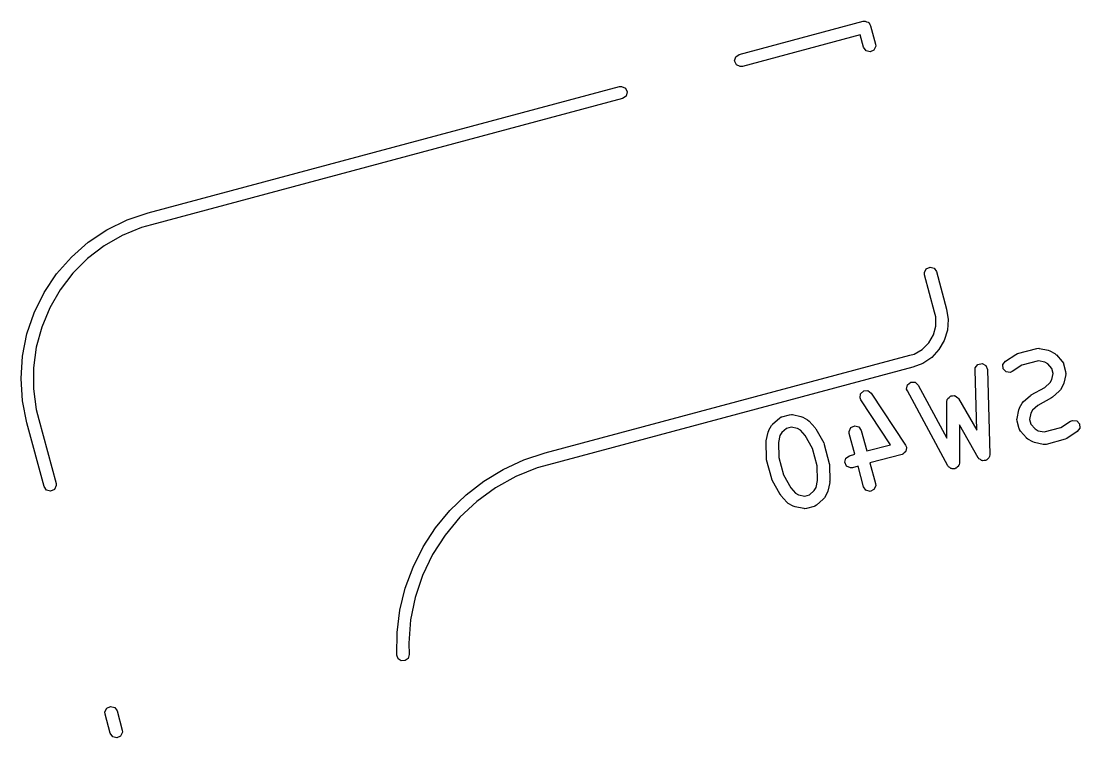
# Model space of a CAD drawing. Extents: x 60 to 335, y -155 to -27.
# Drawn here: x 249.62 to 262.43, y -114.3 to -105.62 of the extents above; entities that cross this region are included whole.
import ezdxf

# ---------------------------------------------------------------- set-up
doc = ezdxf.new("R2010")
doc.units = 0
doc.layers.add('BLACK', color=7, linetype='CONTINUOUS')

msp = doc.modelspace()

# ---------------------------------------------------------------- linework, layer by layer
at = {"layer": 'BLACK', "linetype": 'CONTINUOUS'}
for p, q in [((258.311, -106.027), (259.808, -105.626)), ((259.808, -105.626), (259.818, -105.625)), ((259.818, -105.625), (259.821, -105.624)), ((259.821, -105.624), (259.824, -105.624)), ((259.824, -105.624), (259.834, -105.624)), ((259.834, -105.624), (259.851, -105.632)), ((259.851, -105.632), (259.87, -105.637)), ((259.87, -105.637), (259.874, -105.642)), ((259.874, -105.642), (259.88, -105.645)), ((259.88, -105.645), (259.888, -105.663)), ((259.888, -105.663), (259.9, -105.679)), ((259.9, -105.679), (259.959, -105.901)), ((259.774, -105.79), (258.349, -106.172)), ((259.814, -105.94), (259.774, -105.79)), ((259.844, -105.982), (259.814, -105.94)), ((259.893, -105.995), (259.844, -105.982)), ((259.94, -105.973), (259.893, -105.995)), ((259.961, -105.927), (259.94, -105.973)), ((259.959, -105.901), (259.961, -105.927)), ((258.255, -106.106), (258.268, -106.056)), ((258.277, -106.152), (258.255, -106.106)), ((258.268, -106.056), (258.311, -106.027)), ((258.323, -106.174), (258.277, -106.152)), ((258.349, -106.172), (258.323, -106.174)), ((251.163, -107.942), (256.862, -106.415)), ((256.862, -106.415), (256.888, -106.413)), ((256.888, -106.413), (256.934, -106.435)), ((256.942, -106.531), (256.9, -106.56)), ((256.934, -106.435), (256.956, -106.481)), ((256.956, -106.481), (256.942, -106.531)), ((256.9, -106.56), (251.201, -108.087)), ((250.906, -108.029), (251.163, -107.942)), ((251.163, -107.942), (251.163, -107.942)), ((251.163, -107.942), (251.163, -107.942)), ((250.662, -108.149), (250.906, -108.029)), ((250.437, -108.3), (250.662, -108.149)), ((251.08, -108.12), (250.846, -108.216)), ((251.201, -108.087), (251.08, -108.12)), ((251.201, -108.087), (251.201, -108.087)), ((251.201, -108.087), (251.201, -108.087)), ((251.201, -108.087), (251.201, -108.087)), ((251.201, -108.087), (251.201, -108.087)), ((250.232, -108.479), (250.437, -108.3)), ((250.846, -108.216), (250.628, -108.342)), ((250.628, -108.342), (250.428, -108.496)), ((250.053, -108.683), (250.232, -108.479)), ((250.428, -108.496), (250.249, -108.675)), ((249.903, -108.909), (250.053, -108.683)), ((250.249, -108.675), (250.096, -108.875)), ((260.55, -108.667), (260.571, -108.62)), ((260.552, -108.693), (260.55, -108.667)), ((260.673, -109.147), (260.552, -108.693)), ((260.571, -108.62), (260.618, -108.599)), ((260.618, -108.599), (260.667, -108.612)), ((260.667, -108.612), (260.697, -108.654)), ((260.697, -108.654), (260.818, -109.108)), ((249.783, -109.152), (249.903, -108.909)), ((250.096, -108.875), (249.97, -109.093)), ((249.97, -109.093), (249.873, -109.326)), ((249.695, -109.409), (249.783, -109.152)), ((260.688, -109.201), (260.673, -109.147)), ((260.673, -109.147), (260.673, -109.147)), ((260.673, -109.147), (260.673, -109.147)), ((260.688, -109.313), (260.688, -109.201)), ((260.818, -109.108), (260.818, -109.108)), ((260.818, -109.108), (260.818, -109.108)), ((260.818, -109.108), (260.818, -109.108)), ((260.818, -109.108), (260.818, -109.108)), ((260.818, -109.108), (260.838, -109.235)), ((249.873, -109.326), (249.808, -109.57)), ((260.659, -109.421), (260.688, -109.313)), ((260.838, -109.235), (260.828, -109.364)), ((249.642, -109.676), (249.695, -109.409)), ((260.603, -109.518), (260.659, -109.421)), ((260.828, -109.364), (260.79, -109.487)), ((249.808, -109.57), (249.775, -109.82)), ((260.427, -109.653), (260.524, -109.597)), ((260.524, -109.597), (260.603, -109.518)), ((260.726, -109.598), (260.638, -109.693)), ((260.79, -109.487), (260.726, -109.598)), ((261.678, -109.646), (261.908, -109.585)), ((261.908, -109.585), (261.934, -109.582)), ((261.934, -109.582), (261.938, -109.584)), ((261.938, -109.584), (261.943, -109.584)), ((261.943, -109.584), (262.047, -109.605)), ((262.047, -109.605), (262.068, -109.613)), ((249.625, -109.947), (249.642, -109.676)), ((255.964, -110.849), (260.373, -109.667)), ((260.373, -109.667), (260.427, -109.653)), ((260.373, -109.667), (260.373, -109.667)), ((260.638, -109.693), (260.532, -109.765)), ((261.531, -109.739), (261.656, -109.656)), ((261.656, -109.656), (261.677, -109.647)), ((261.677, -109.647), (261.678, -109.646)), ((261.93, -109.734), (261.729, -109.788)), ((262.005, -109.749), (261.93, -109.734)), ((262.068, -109.613), (262.069, -109.613)), ((262.069, -109.613), (262.128, -109.647)), ((262.128, -109.647), (262.145, -109.662)), ((262.145, -109.662), (262.146, -109.662)), ((262.146, -109.662), (262.217, -109.742)), ((249.775, -109.82), (249.775, -110.073)), ((260.412, -109.812), (256.002, -110.994)), ((260.532, -109.765), (260.412, -109.812)), ((260.412, -109.812), (260.412, -109.812)), ((260.412, -109.812), (260.412, -109.812)), ((260.412, -109.812), (260.412, -109.812)), ((261.163, -109.844), (261.166, -109.818)), ((261.183, -110.575), (261.163, -109.844)), ((261.166, -109.818), (261.198, -109.778)), ((261.198, -109.778), (261.249, -109.768)), ((261.249, -109.768), (261.294, -109.792)), ((261.294, -109.792), (261.313, -109.84)), ((261.313, -109.84), (261.341, -110.867)), ((261.5, -109.78), (261.531, -109.739)), ((261.503, -109.832), (261.5, -109.78)), ((261.538, -109.869), (261.503, -109.832)), ((261.613, -109.864), (261.589, -109.875)), ((261.729, -109.788), (261.613, -109.864)), ((262.042, -109.771), (262.005, -109.749)), ((262.093, -109.828), (262.042, -109.771)), ((262.108, -109.886), (262.093, -109.828)), ((262.217, -109.742), (262.231, -109.764)), ((262.231, -109.764), (262.231, -109.769)), ((262.231, -109.769), (262.233, -109.772)), ((262.233, -109.772), (262.258, -109.864)), ((262.258, -109.864), (262.26, -109.89)), ((249.642, -110.217), (249.625, -109.947)), ((260.346, -110.025), (260.386, -109.993)), ((260.386, -109.993), (260.437, -109.994)), ((260.437, -109.994), (260.476, -110.028)), ((261.589, -109.875), (261.538, -109.869)), ((262.072, -109.998), (262.093, -109.961)), ((262.093, -109.961), (262.108, -109.886)), ((262.259, -109.899), (262.238, -110.003)), ((262.26, -109.89), (262.258, -109.894)), ((262.258, -109.894), (262.259, -109.899)), ((249.775, -110.073), (249.808, -110.323)), ((259.778, -110.132), (259.816, -110.097)), ((259.816, -110.097), (259.867, -110.094)), ((259.867, -110.094), (259.908, -110.124)), ((260.335, -110.075), (260.346, -110.025)), ((260.344, -110.099), (260.335, -110.075)), ((260.832, -111.004), (260.344, -110.099)), ((260.476, -110.028), (260.823, -110.671)), ((261.843, -110.147), (262.007, -110.055)), ((262.007, -110.055), (262.072, -109.998)), ((262.18, -110.103), (262.101, -110.173)), ((262.181, -110.101), (262.18, -110.103)), ((262.195, -110.084), (262.181, -110.101)), ((262.229, -110.026), (262.195, -110.084)), ((262.238, -110.003), (262.229, -110.024)), ((262.229, -110.024), (262.229, -110.026)), ((249.695, -110.484), (249.642, -110.217)), ((259.772, -110.183), (259.778, -110.132)), ((259.783, -110.207), (259.772, -110.183)), ((260.14, -110.749), (259.783, -110.207)), ((259.908, -110.124), (260.323, -110.753)), ((260.823, -110.229), (260.827, -110.203)), ((260.823, -110.671), (260.823, -110.229)), ((260.827, -110.203), (260.831, -110.198)), ((260.831, -110.198), (260.833, -110.191)), ((260.833, -110.191), (260.848, -110.179)), ((260.848, -110.179), (260.86, -110.164)), ((260.86, -110.164), (260.867, -110.163)), ((260.867, -110.163), (260.872, -110.158)), ((260.872, -110.158), (260.891, -110.158)), ((260.891, -110.158), (260.91, -110.155)), ((260.91, -110.155), (260.916, -110.158)), ((260.916, -110.158), (260.923, -110.158)), ((260.923, -110.158), (260.938, -110.171)), ((260.938, -110.171), (260.955, -110.181)), ((260.955, -110.181), (260.957, -110.187)), ((260.957, -110.187), (260.963, -110.191)), ((260.963, -110.191), (261.183, -110.575)), ((261.701, -110.304), (261.734, -110.245)), ((261.734, -110.245), (261.749, -110.228)), ((261.749, -110.228), (261.75, -110.227)), ((261.75, -110.227), (261.829, -110.156)), ((261.829, -110.156), (261.84, -110.149)), ((261.84, -110.149), (261.843, -110.147)), ((262.087, -110.183), (261.923, -110.274)), ((262.089, -110.18), (262.087, -110.183)), ((262.101, -110.173), (262.089, -110.18)), ((249.808, -110.323), (249.84, -110.445)), ((261.671, -110.431), (261.692, -110.326)), ((261.692, -110.326), (261.701, -110.305)), ((261.701, -110.305), (261.701, -110.304)), ((261.837, -110.368), (261.821, -110.443)), ((261.858, -110.331), (261.837, -110.368)), ((261.923, -110.274), (261.858, -110.331)), ((249.902, -111.256), (249.695, -110.484)), ((249.84, -110.445), (249.84, -110.445)), ((249.84, -110.445), (249.84, -110.445)), ((249.84, -110.445), (249.84, -110.445)), ((249.84, -110.445), (250.047, -111.217)), ((258.701, -110.516), (258.716, -110.499)), ((258.716, -110.497), (258.796, -110.427)), ((258.716, -110.499), (258.716, -110.497)), ((258.796, -110.427), (258.818, -110.413)), ((258.818, -110.413), (258.823, -110.413)), ((258.823, -110.413), (258.826, -110.41)), ((258.826, -110.41), (258.918, -110.386)), ((258.918, -110.386), (258.944, -110.383)), ((258.944, -110.383), (258.948, -110.385)), ((258.948, -110.385), (258.953, -110.385)), ((258.953, -110.385), (259.057, -110.406)), ((259.057, -110.406), (259.078, -110.414)), ((259.078, -110.414), (259.08, -110.415)), ((259.08, -110.415), (259.138, -110.448)), ((259.138, -110.448), (259.155, -110.463)), ((259.155, -110.463), (259.157, -110.463)), ((259.157, -110.463), (259.227, -110.543)), ((261.67, -110.439), (261.672, -110.435)), ((261.672, -110.465), (261.67, -110.439)), ((261.672, -110.435), (261.671, -110.431)), ((261.697, -110.557), (261.672, -110.465)), ((261.821, -110.443), (261.837, -110.501)), ((261.837, -110.501), (261.888, -110.558)), ((262.201, -110.541), (262.317, -110.465)), ((262.317, -110.465), (262.341, -110.455)), ((262.341, -110.455), (262.392, -110.461)), ((262.392, -110.461), (262.427, -110.498)), ((262.427, -110.498), (262.43, -110.549)), ((258.638, -110.701), (258.659, -110.597)), ((258.659, -110.597), (258.667, -110.576)), ((258.667, -110.574), (258.701, -110.516)), ((258.667, -110.576), (258.667, -110.574)), ((258.825, -110.602), (258.803, -110.639)), ((258.882, -110.551), (258.825, -110.602)), ((258.94, -110.535), (258.882, -110.551)), ((259.015, -110.551), (258.94, -110.535)), ((259.052, -110.572), (259.015, -110.551)), ((259.109, -110.636), (259.052, -110.572)), ((259.227, -110.543), (259.234, -110.554)), ((259.234, -110.554), (259.237, -110.556)), ((259.237, -110.556), (259.332, -110.728)), ((259.639, -110.589), (259.661, -110.542)), ((259.642, -110.615), (259.639, -110.589)), ((259.708, -110.864), (259.642, -110.615)), ((259.661, -110.542), (259.707, -110.521)), ((259.707, -110.521), (259.757, -110.534)), ((259.757, -110.534), (259.786, -110.576)), ((259.786, -110.576), (259.853, -110.825)), ((261.201, -110.907), (260.973, -110.51)), ((260.973, -110.51), (260.973, -110.968)), ((261.699, -110.561), (261.697, -110.557)), ((261.699, -110.565), (261.699, -110.561)), ((261.713, -110.587), (261.699, -110.565)), ((261.784, -110.667), (261.713, -110.587)), ((261.888, -110.558), (261.925, -110.58)), ((261.925, -110.58), (262, -110.595)), ((262, -110.595), (262.201, -110.541)), ((262.399, -110.59), (262.274, -110.673)), ((262.43, -110.549), (262.399, -110.59)), ((258.636, -110.717), (258.638, -110.705)), ((258.639, -110.914), (258.636, -110.717)), ((258.638, -110.705), (258.638, -110.701)), ((258.803, -110.639), (258.786, -110.723)), ((258.786, -110.723), (258.789, -110.902)), ((259.196, -110.793), (259.109, -110.636)), ((259.332, -110.728), (259.337, -110.742)), ((259.337, -110.742), (259.339, -110.745)), ((259.339, -110.745), (259.4, -110.975)), ((259.853, -110.825), (260.14, -110.749)), ((260.323, -110.753), (260.333, -110.777)), ((261.785, -110.668), (261.784, -110.667)), ((261.802, -110.682), (261.785, -110.668)), ((261.861, -110.716), (261.802, -110.682)), ((261.862, -110.716), (261.861, -110.716)), ((261.883, -110.724), (261.862, -110.716)), ((261.987, -110.746), (261.883, -110.724)), ((261.992, -110.745), (261.987, -110.746)), ((261.996, -110.747), (261.992, -110.745)), ((262.022, -110.745), (261.996, -110.747)), ((262.252, -110.683), (262.022, -110.745)), ((262.253, -110.682), (262.252, -110.683)), ((262.274, -110.673), (262.253, -110.682)), ((255.704, -110.934), (255.964, -110.849)), ((255.964, -110.849), (255.964, -110.849)), ((259.253, -111.005), (259.196, -110.793)), ((259.601, -110.911), (259.643, -110.882)), ((259.643, -110.882), (259.708, -110.864)), ((260.28, -110.866), (259.892, -110.97)), ((260.284, -110.863), (260.28, -110.866)), ((260.29, -110.863), (260.284, -110.863)), ((260.305, -110.849), (260.29, -110.863)), ((260.322, -110.837), (260.305, -110.849)), ((260.323, -110.832), (260.322, -110.837)), ((260.327, -110.828), (260.323, -110.832)), ((260.33, -110.807), (260.327, -110.828)), ((260.335, -110.787), (260.33, -110.807)), ((260.333, -110.777), (260.332, -110.782)), ((260.332, -110.782), (260.335, -110.787)), ((261.341, -110.867), (261.338, -110.893)), ((255.456, -111.048), (255.704, -110.934)), ((256.002, -110.994), (255.867, -111.03)), ((256.002, -110.994), (256.002, -110.994)), ((256.002, -110.994), (256.002, -110.994)), ((256.002, -110.994), (256.002, -110.994)), ((256.002, -110.994), (256.002, -110.994)), ((258.641, -110.917), (258.639, -110.914)), ((258.642, -110.932), (258.641, -110.917)), ((258.704, -111.162), (258.642, -110.932)), ((258.789, -110.902), (258.846, -111.114)), ((259.256, -111.184), (259.253, -111.005)), ((259.4, -110.975), (259.402, -110.99)), ((259.402, -110.99), (259.403, -110.993)), ((259.403, -110.993), (259.406, -111.19)), ((259.588, -110.961), (259.601, -110.911)), ((259.609, -111.007), (259.588, -110.961)), ((259.656, -111.029), (259.609, -111.007)), ((259.747, -111.009), (259.682, -111.027)), ((259.814, -111.259), (259.747, -111.009)), ((259.892, -110.97), (259.959, -111.22)), ((260.838, -111.009), (260.832, -111.004)), ((260.841, -111.016), (260.838, -111.009)), ((260.857, -111.026), (260.841, -111.016)), ((260.948, -111.019), (260.936, -111.033)), ((260.962, -111.007), (260.948, -111.019)), ((260.964, -111), (260.962, -111.007)), ((260.969, -110.994), (260.964, -111)), ((260.973, -110.968), (260.969, -110.994)), ((261.207, -110.912), (261.201, -110.907)), ((261.21, -110.919), (261.207, -110.912)), ((261.227, -110.928), (261.21, -110.919)), ((261.241, -110.94), (261.227, -110.928)), ((261.249, -110.94), (261.241, -110.94)), ((261.255, -110.944), (261.249, -110.94)), ((261.274, -110.94), (261.255, -110.944)), ((261.292, -110.94), (261.274, -110.94)), ((261.298, -110.935), (261.292, -110.94)), ((261.306, -110.933), (261.298, -110.935)), ((261.317, -110.919), (261.306, -110.933)), ((261.331, -110.907), (261.317, -110.919)), ((261.333, -110.899), (261.331, -110.907)), ((261.338, -110.893), (261.333, -110.899)), ((255.222, -111.189), (255.456, -111.048)), ((255.608, -111.135), (255.363, -111.271)), ((255.867, -111.03), (255.608, -111.135)), ((258.846, -111.114), (258.933, -111.27)), ((259.682, -111.027), (259.656, -111.029)), ((260.871, -111.038), (260.857, -111.026)), ((260.879, -111.038), (260.871, -111.038)), ((260.886, -111.042), (260.879, -111.038)), ((260.904, -111.039), (260.886, -111.042)), ((260.922, -111.039), (260.904, -111.039)), ((260.928, -111.034), (260.922, -111.039)), ((260.936, -111.033), (260.928, -111.034)), ((249.932, -111.298), (249.902, -111.256)), ((250.05, -111.243), (250.028, -111.29)), ((250.047, -111.217), (250.05, -111.243)), ((255.006, -111.356), (255.222, -111.189)), ((255.363, -111.271), (255.137, -111.436)), ((258.706, -111.165), (258.704, -111.162)), ((258.71, -111.179), (258.706, -111.165)), ((258.806, -111.35), (258.71, -111.179)), ((258.933, -111.27), (258.99, -111.335)), ((259.217, -111.305), (259.239, -111.268)), ((259.239, -111.268), (259.256, -111.184)), ((259.405, -111.206), (259.383, -111.31)), ((259.406, -111.19), (259.404, -111.202)), ((259.404, -111.202), (259.405, -111.206)), ((259.843, -111.301), (259.814, -111.259)), ((259.961, -111.246), (259.94, -111.292)), ((259.959, -111.22), (259.961, -111.246)), ((249.981, -111.312), (249.932, -111.298)), ((250.028, -111.29), (249.981, -111.312)), ((254.809, -111.546), (255.006, -111.356)), ((258.808, -111.353), (258.806, -111.35)), ((258.815, -111.364), (258.808, -111.353)), ((258.886, -111.444), (258.815, -111.364)), ((258.99, -111.335), (259.027, -111.356)), ((259.027, -111.356), (259.102, -111.372)), ((259.102, -111.372), (259.16, -111.356)), ((259.16, -111.356), (259.217, -111.305)), ((259.341, -111.391), (259.327, -111.408)), ((259.375, -111.333), (259.341, -111.391)), ((259.383, -111.31), (259.375, -111.331)), ((259.375, -111.331), (259.375, -111.333)), ((259.893, -111.314), (259.843, -111.301)), ((259.94, -111.292), (259.893, -111.314)), ((255.137, -111.436), (254.932, -111.627)), ((258.887, -111.444), (258.886, -111.444)), ((258.904, -111.459), (258.887, -111.444)), ((258.963, -111.492), (258.904, -111.459)), ((258.964, -111.493), (258.963, -111.492)), ((258.985, -111.501), (258.964, -111.493)), ((259.09, -111.522), (258.985, -111.501)), ((259.094, -111.522), (259.09, -111.522)), ((259.098, -111.523), (259.094, -111.522)), ((259.124, -111.521), (259.098, -111.523)), ((259.216, -111.497), (259.124, -111.521)), ((259.22, -111.494), (259.216, -111.497)), ((259.224, -111.494), (259.22, -111.494)), ((259.246, -111.48), (259.224, -111.494)), ((259.326, -111.41), (259.246, -111.48)), ((259.327, -111.408), (259.326, -111.41)), ((254.636, -111.756), (254.809, -111.546)), ((254.932, -111.627), (254.753, -111.843)), ((254.487, -111.985), (254.636, -111.756)), ((254.753, -111.843), (254.602, -112.078)), ((254.365, -112.23), (254.487, -111.985)), ((254.602, -112.078), (254.48, -112.33)), ((254.271, -112.486), (254.365, -112.23)), ((254.48, -112.33), (254.391, -112.596)), ((254.206, -112.751), (254.271, -112.486)), ((254.391, -112.596), (254.334, -112.87)), ((254.172, -113.022), (254.206, -112.751)), ((254.334, -112.87), (254.312, -113.149)), ((254.168, -113.295), (254.172, -113.022)), ((254.312, -113.149), (254.318, -113.289)), ((254.184, -113.339), (254.168, -113.295)), ((254.168, -113.295), (254.168, -113.295)), ((254.318, -113.289), (254.306, -113.334)), ((254.223, -113.364), (254.184, -113.339)), ((254.269, -113.362), (254.223, -113.364)), ((254.306, -113.334), (254.269, -113.362)), ((250.638, -113.983), (250.66, -113.937)), ((250.66, -113.937), (250.706, -113.915)), ((250.706, -113.915), (250.756, -113.928)), ((250.756, -113.928), (250.785, -113.97)), ((250.64, -114.009), (250.638, -113.983)), ((250.702, -114.241), (250.64, -114.009)), ((250.785, -113.97), (250.847, -114.202)), ((250.847, -114.202), (250.849, -114.228)), ((250.732, -114.283), (250.702, -114.241)), ((250.781, -114.296), (250.732, -114.283)), ((250.828, -114.275), (250.781, -114.296)), ((250.849, -114.228), (250.828, -114.275))]:
    msp.add_line(p, q, dxfattribs=at)

doc.saveas('drawing.dxf')
